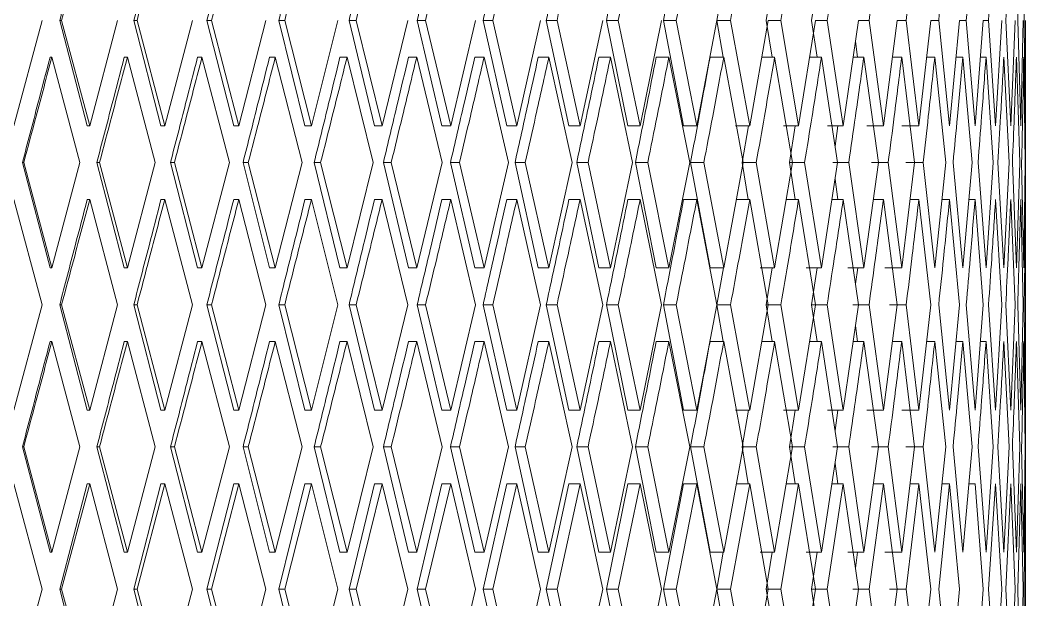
# Model space of a CAD drawing. Header units: centimetres. Extents: x -13594 to 4017, y -3206 to 1780.
# Drawn here: x 2320.89 to 2339.24, y -2191.44 to -2181.04 of the extents above; entities that cross this region are included whole.
import ezdxf

# ---------------------------------------------------------------- set-up
doc = ezdxf.new("R2010")
doc.units = ezdxf.units.CM

msp = doc.modelspace()

# ---------------------------------------------------------------- linework, layer by layer
at = {"color": 7, "linetype": 'Continuous', "lineweight": 0}
for p, q in [((2338.932, -2179.153), (2338.913, -2181.044)), ((2333.393, -2181.044), (2333.512, -2180.384)), ((2334.282, -2181.044), (2334.391, -2180.384)), ((2335.097, -2181.044), (2335.197, -2180.384)), ((2320.777, -2182.935), (2321.282, -2181.044)), ((2321.599, -2181.044), (2322.093, -2182.935)), ((2321.634, -2181.044), (2321.599, -2181.044)), ((2321.634, -2181.044), (2322.137, -2182.935)), ((2322.137, -2182.935), (2322.639, -2181.044)), ((2322.928, -2181.044), (2323.417, -2182.935)), ((2322.988, -2181.044), (2322.928, -2181.044)), ((2322.988, -2181.044), (2323.485, -2182.935)), ((2323.485, -2182.935), (2323.98, -2181.044)), ((2324.241, -2181.044), (2324.722, -2182.935)), ((2324.324, -2181.044), (2324.241, -2181.044)), ((2324.324, -2181.044), (2324.814, -2182.935)), ((2324.814, -2182.935), (2325.3, -2181.044)), ((2325.531, -2181.044), (2326.002, -2182.935)), ((2325.638, -2181.044), (2325.531, -2181.044)), ((2325.638, -2181.044), (2326.117, -2182.935)), ((2326.117, -2182.935), (2326.592, -2181.044)), ((2326.792, -2181.044), (2327.25, -2182.935)), ((2326.921, -2181.044), (2326.792, -2181.044)), ((2326.921, -2181.044), (2327.387, -2182.935)), ((2327.387, -2182.935), (2327.848, -2181.044)), ((2328.016, -2181.044), (2328.459, -2182.935)), ((2328.167, -2181.044), (2328.016, -2181.044)), ((2328.167, -2181.044), (2328.619, -2182.935)), ((2328.619, -2182.935), (2329.064, -2181.044)), ((2329.198, -2181.044), (2329.625, -2182.935)), ((2329.371, -2181.044), (2329.198, -2181.044)), ((2329.371, -2181.044), (2329.805, -2182.935)), ((2329.805, -2182.935), (2330.232, -2181.044)), ((2330.333, -2181.044), (2330.74, -2182.935)), ((2330.526, -2181.044), (2330.333, -2181.044)), ((2330.526, -2181.044), (2330.94, -2182.935)), ((2330.94, -2182.935), (2331.347, -2181.044)), ((2331.414, -2181.044), (2331.8, -2182.935)), ((2331.626, -2181.044), (2331.414, -2181.044)), ((2331.626, -2181.044), (2332.019, -2182.935)), ((2332.019, -2182.935), (2332.403, -2181.044)), ((2332.436, -2181.044), (2332.798, -2182.935)), ((2332.666, -2181.044), (2332.436, -2181.044)), ((2332.666, -2181.044), (2333.036, -2182.935)), ((2333.036, -2182.935), (2333.396, -2181.044)), ((2333.393, -2181.044), (2333.511, -2181.704)), ((2333.641, -2181.044), (2333.393, -2181.044)), ((2333.641, -2181.044), (2333.985, -2182.935)), ((2333.985, -2182.935), (2334.319, -2181.044)), ((2334.282, -2181.044), (2334.391, -2181.704)), ((2334.546, -2181.044), (2334.319, -2181.044)), ((2334.546, -2181.044), (2334.863, -2182.935)), ((2334.863, -2182.935), (2335.169, -2181.044)), ((2335.097, -2181.044), (2335.196, -2181.704)), ((2335.376, -2181.044), (2335.169, -2181.044)), ((2335.376, -2181.044), (2335.664, -2182.935)), ((2335.664, -2182.935), (2335.94, -2181.044)), ((2336.127, -2181.044), (2335.94, -2181.044)), ((2336.127, -2181.044), (2336.385, -2182.935)), ((2336.385, -2182.935), (2336.631, -2181.044)), ((2336.795, -2181.044), (2336.631, -2181.044)), ((2336.795, -2181.044), (2337.021, -2182.935)), ((2337.021, -2182.935), (2337.235, -2181.044)), ((2337.378, -2181.044), (2337.235, -2181.044)), ((2337.378, -2181.044), (2337.571, -2182.935)), ((2337.571, -2182.935), (2337.752, -2181.044)), ((2337.871, -2181.044), (2337.752, -2181.044)), ((2337.871, -2181.044), (2338.031, -2182.935)), ((2338.031, -2182.935), (2338.178, -2181.044)), ((2338.273, -2181.044), (2338.178, -2181.044)), ((2338.273, -2181.044), (2338.399, -2182.935)), ((2338.399, -2182.935), (2338.511, -2181.044)), ((2338.582, -2181.044), (2338.672, -2182.935)), ((2338.672, -2182.935), (2338.75, -2181.044)), ((2338.796, -2181.044), (2338.851, -2182.935)), ((2338.851, -2182.935), (2338.892, -2181.044)), ((2338.913, -2181.044), (2338.932, -2182.935)), ((2338.932, -2182.935), (2338.938, -2181.044)), ((2335.885, -2181.42), (2335.923, -2181.704)), ((2321.426, -2181.704), (2321.458, -2181.704)), ((2321.962, -2183.595), (2321.458, -2181.704)), ((2322.757, -2181.704), (2322.813, -2181.704)), ((2323.312, -2183.595), (2322.813, -2181.704)), ((2324.073, -2181.704), (2324.153, -2181.704)), ((2324.644, -2183.595), (2324.153, -2181.704)), ((2325.366, -2181.704), (2325.469, -2181.704)), ((2325.95, -2183.595), (2325.469, -2181.704)), ((2326.63, -2181.704), (2326.757, -2181.704)), ((2327.225, -2183.595), (2326.757, -2181.704)), ((2327.86, -2181.704), (2328.008, -2181.704)), ((2328.462, -2183.595), (2328.008, -2181.704)), ((2329.048, -2181.704), (2329.218, -2181.704)), ((2329.654, -2183.595), (2329.218, -2181.704)), ((2330.189, -2181.704), (2330.379, -2181.704)), ((2330.796, -2183.595), (2330.379, -2181.704)), ((2331.277, -2181.704), (2331.487, -2181.704)), ((2331.883, -2183.595), (2331.487, -2181.704)), ((2332.307, -2181.704), (2332.535, -2181.704)), ((2332.908, -2183.595), (2332.535, -2181.704)), ((2333.273, -2181.704), (2333.519, -2181.704)), ((2333.866, -2183.595), (2333.519, -2181.704)), ((2334.202, -2181.704), (2334.433, -2181.704)), ((2334.753, -2183.595), (2334.433, -2181.704)), ((2335.062, -2181.704), (2335.273, -2181.704)), ((2335.564, -2183.595), (2335.273, -2181.704)), ((2335.844, -2181.704), (2336.034, -2181.704)), ((2336.296, -2183.595), (2336.034, -2181.704)), ((2336.545, -2181.704), (2336.714, -2181.704)), ((2336.944, -2183.595), (2336.714, -2181.704)), ((2337.161, -2181.704), (2337.307, -2181.704)), ((2337.505, -2183.595), (2337.307, -2181.704)), ((2337.689, -2181.704), (2337.813, -2181.704)), ((2337.977, -2183.595), (2337.813, -2181.704)), ((2338.127, -2181.704), (2338.227, -2181.704)), ((2338.356, -2183.595), (2338.227, -2181.704)), ((2338.642, -2183.595), (2338.547, -2181.704)), ((2338.833, -2183.595), (2338.773, -2181.704)), ((2338.927, -2183.595), (2338.904, -2181.704)), ((2338.938, -2184.705), (2338.938, -2182.485)), ((2322.093, -2182.935), (2322.137, -2182.935)), ((2323.417, -2182.935), (2323.485, -2182.935)), ((2324.722, -2182.935), (2324.814, -2182.935)), ((2326.002, -2182.935), (2326.117, -2182.935)), ((2327.25, -2182.935), (2327.387, -2182.935)), ((2328.459, -2182.935), (2328.619, -2182.935)), ((2329.625, -2182.935), (2329.805, -2182.935)), ((2330.74, -2182.935), (2330.94, -2182.935)), ((2331.8, -2182.935), (2332.019, -2182.935)), ((2332.798, -2182.935), (2333.036, -2182.935)), ((2333.731, -2182.935), (2333.985, -2182.935)), ((2333.847, -2183.595), (2333.961, -2182.935)), ((2334.593, -2182.935), (2334.863, -2182.935)), ((2334.699, -2183.595), (2334.804, -2182.935)), ((2335.38, -2182.935), (2335.664, -2182.935)), ((2335.519, -2183.298), (2335.57, -2182.935)), ((2336.088, -2182.935), (2336.385, -2182.935)), ((2336.714, -2182.935), (2337.021, -2182.935)), ((2320.93, -2183.595), (2321.426, -2185.486)), ((2320.953, -2183.595), (2320.93, -2183.595)), ((2320.953, -2183.595), (2321.458, -2185.486)), ((2321.458, -2185.486), (2321.962, -2183.595)), ((2322.265, -2183.595), (2322.757, -2185.486)), ((2322.313, -2183.595), (2322.265, -2183.595)), ((2322.313, -2183.595), (2322.813, -2185.486)), ((2322.813, -2185.486), (2323.312, -2183.595)), ((2323.587, -2183.595), (2324.073, -2185.486)), ((2323.659, -2183.595), (2323.587, -2183.595)), ((2323.659, -2183.595), (2324.153, -2185.486)), ((2324.153, -2185.486), (2324.644, -2183.595)), ((2324.89, -2183.595), (2325.366, -2185.486)), ((2324.984, -2183.595), (2324.89, -2183.595)), ((2324.984, -2183.595), (2325.469, -2185.486)), ((2325.469, -2185.486), (2325.95, -2183.595)), ((2326.166, -2183.595), (2326.63, -2185.486)), ((2326.283, -2183.595), (2326.166, -2183.595)), ((2326.283, -2183.595), (2326.757, -2185.486)), ((2326.757, -2185.486), (2327.225, -2183.595)), ((2327.409, -2183.595), (2327.86, -2185.486)), ((2327.549, -2183.595), (2327.409, -2183.595)), ((2327.549, -2183.595), (2328.008, -2185.486)), ((2328.008, -2185.486), (2328.462, -2183.595)), ((2328.613, -2183.595), (2329.048, -2185.486)), ((2328.775, -2183.595), (2328.613, -2183.595)), ((2328.775, -2183.595), (2329.218, -2185.486)), ((2329.218, -2185.486), (2329.654, -2183.595)), ((2329.772, -2183.595), (2330.189, -2185.486)), ((2329.955, -2183.595), (2329.772, -2183.595)), ((2329.955, -2183.595), (2330.379, -2185.486)), ((2330.379, -2185.486), (2330.796, -2183.595)), ((2330.88, -2183.595), (2331.277, -2185.486)), ((2331.083, -2183.595), (2330.88, -2183.595)), ((2331.083, -2183.595), (2331.487, -2185.486)), ((2331.487, -2185.486), (2331.883, -2183.595)), ((2331.932, -2183.595), (2332.307, -2185.486)), ((2332.154, -2183.595), (2331.932, -2183.595)), ((2332.154, -2183.595), (2332.535, -2185.486)), ((2332.535, -2185.486), (2332.908, -2183.595)), ((2332.923, -2183.595), (2333.273, -2185.486)), ((2333.162, -2183.595), (2332.923, -2183.595)), ((2333.162, -2183.595), (2333.519, -2185.486)), ((2333.519, -2185.486), (2333.866, -2183.595)), ((2333.847, -2183.595), (2333.96, -2184.255)), ((2334.103, -2183.595), (2333.847, -2183.595)), ((2334.103, -2183.595), (2334.433, -2185.486)), ((2334.433, -2185.486), (2334.753, -2183.595)), ((2334.699, -2183.595), (2334.803, -2184.255)), ((2334.971, -2183.595), (2334.699, -2183.595)), ((2334.971, -2183.595), (2335.273, -2185.486)), ((2335.273, -2185.486), (2335.564, -2183.595)), ((2335.762, -2183.595), (2335.476, -2183.595)), ((2335.762, -2183.595), (2336.034, -2185.486)), ((2336.034, -2185.486), (2336.296, -2183.595)), ((2336.472, -2183.595), (2336.174, -2183.595)), ((2336.472, -2183.595), (2336.714, -2185.486)), ((2336.714, -2185.486), (2336.944, -2183.595)), ((2337.098, -2183.595), (2336.788, -2183.595)), ((2337.098, -2183.595), (2337.307, -2185.486)), ((2337.307, -2185.486), (2337.505, -2183.595)), ((2337.636, -2183.595), (2337.813, -2185.486)), ((2337.813, -2185.486), (2337.977, -2183.595)), ((2338.084, -2183.595), (2338.227, -2185.486)), ((2338.227, -2185.486), (2338.356, -2183.595)), ((2338.439, -2183.595), (2338.547, -2185.486)), ((2338.547, -2185.486), (2338.642, -2183.595)), ((2338.701, -2183.595), (2338.773, -2185.486)), ((2338.773, -2185.486), (2338.833, -2183.595)), ((2338.867, -2183.595), (2338.904, -2185.486)), ((2338.904, -2185.486), (2338.927, -2183.595)), ((2338.936, -2183.595), (2338.937, -2185.486)), ((2335.518, -2183.894), (2335.57, -2184.255)), ((2321.282, -2186.146), (2320.777, -2184.255)), ((2322.093, -2184.255), (2322.137, -2184.255)), ((2322.639, -2186.146), (2322.137, -2184.255)), ((2323.417, -2184.255), (2323.485, -2184.255)), ((2323.98, -2186.146), (2323.485, -2184.255)), ((2324.722, -2184.255), (2324.814, -2184.255)), ((2325.3, -2186.146), (2324.814, -2184.255)), ((2326.002, -2184.255), (2326.117, -2184.255)), ((2326.592, -2186.146), (2326.117, -2184.255)), ((2327.25, -2184.255), (2327.387, -2184.255)), ((2327.848, -2186.146), (2327.387, -2184.255)), ((2328.459, -2184.255), (2328.619, -2184.255)), ((2329.064, -2186.146), (2328.619, -2184.255)), ((2329.625, -2184.255), (2329.805, -2184.255)), ((2330.232, -2186.146), (2329.805, -2184.255)), ((2330.74, -2184.255), (2330.94, -2184.255)), ((2331.347, -2186.146), (2330.94, -2184.255)), ((2331.8, -2184.255), (2332.019, -2184.255)), ((2332.403, -2186.146), (2332.019, -2184.255)), ((2332.798, -2184.255), (2333.036, -2184.255)), ((2333.396, -2186.146), (2333.036, -2184.255)), ((2333.745, -2184.255), (2333.985, -2184.255)), ((2334.319, -2186.146), (2333.985, -2184.255)), ((2334.641, -2184.255), (2334.863, -2184.255)), ((2335.169, -2186.146), (2334.863, -2184.255)), ((2335.463, -2184.255), (2335.664, -2184.255)), ((2335.94, -2186.146), (2335.664, -2184.255)), ((2336.205, -2184.255), (2336.385, -2184.255)), ((2336.631, -2186.146), (2336.385, -2184.255)), ((2336.863, -2184.255), (2337.021, -2184.255)), ((2337.235, -2186.146), (2337.021, -2184.255)), ((2337.436, -2184.255), (2337.571, -2184.255)), ((2337.752, -2186.146), (2337.571, -2184.255)), ((2337.919, -2184.255), (2338.031, -2184.255)), ((2338.178, -2186.146), (2338.031, -2184.255)), ((2338.511, -2186.146), (2338.399, -2184.255)), ((2338.75, -2186.146), (2338.672, -2184.255)), ((2338.892, -2186.146), (2338.851, -2184.255)), ((2338.938, -2186.146), (2338.932, -2184.255)), ((2321.426, -2185.486), (2321.458, -2185.486)), ((2322.757, -2185.486), (2322.813, -2185.486)), ((2324.073, -2185.486), (2324.153, -2185.486)), ((2325.366, -2185.486), (2325.469, -2185.486)), ((2326.63, -2185.486), (2326.757, -2185.486)), ((2327.86, -2185.486), (2328.008, -2185.486)), ((2329.048, -2185.486), (2329.218, -2185.486)), ((2330.189, -2185.486), (2330.379, -2185.486)), ((2331.277, -2185.486), (2331.487, -2185.486)), ((2332.307, -2185.486), (2332.535, -2185.486)), ((2333.273, -2185.486), (2333.519, -2185.486)), ((2333.393, -2186.146), (2333.512, -2185.486)), ((2334.171, -2185.486), (2334.433, -2185.486)), ((2334.282, -2186.146), (2334.391, -2185.486)), ((2334.996, -2185.486), (2335.273, -2185.486)), ((2335.097, -2186.146), (2335.197, -2185.486)), ((2335.744, -2185.486), (2336.034, -2185.486)), ((2335.886, -2185.772), (2335.924, -2185.486)), ((2336.411, -2185.486), (2336.714, -2185.486)), ((2320.777, -2188.037), (2321.282, -2186.146)), ((2321.599, -2186.146), (2322.093, -2188.037)), ((2321.634, -2186.146), (2321.599, -2186.146)), ((2321.634, -2186.146), (2322.137, -2188.037)), ((2322.137, -2188.037), (2322.639, -2186.146)), ((2322.928, -2186.146), (2323.417, -2188.037)), ((2322.988, -2186.146), (2322.928, -2186.146)), ((2322.988, -2186.146), (2323.485, -2188.037)), ((2323.485, -2188.037), (2323.98, -2186.146)), ((2324.241, -2186.146), (2324.722, -2188.037)), ((2324.324, -2186.146), (2324.241, -2186.146)), ((2324.324, -2186.146), (2324.814, -2188.037)), ((2324.814, -2188.037), (2325.3, -2186.146)), ((2325.531, -2186.146), (2326.002, -2188.037)), ((2325.638, -2186.146), (2325.531, -2186.146)), ((2325.638, -2186.146), (2326.117, -2188.037)), ((2326.117, -2188.037), (2326.592, -2186.146)), ((2326.792, -2186.146), (2327.25, -2188.037)), ((2326.921, -2186.146), (2326.792, -2186.146)), ((2326.921, -2186.146), (2327.387, -2188.037)), ((2327.387, -2188.037), (2327.848, -2186.146)), ((2328.016, -2186.146), (2328.459, -2188.037)), ((2328.167, -2186.146), (2328.016, -2186.146)), ((2328.167, -2186.146), (2328.619, -2188.037)), ((2328.619, -2188.037), (2329.064, -2186.146)), ((2329.198, -2186.146), (2329.625, -2188.037)), ((2329.371, -2186.146), (2329.199, -2186.146)), ((2329.371, -2186.146), (2329.805, -2188.037)), ((2329.805, -2188.037), (2330.232, -2186.146)), ((2330.333, -2186.146), (2330.74, -2188.037)), ((2330.526, -2186.146), (2330.333, -2186.146)), ((2330.526, -2186.146), (2330.94, -2188.037)), ((2330.94, -2188.037), (2331.347, -2186.146)), ((2331.414, -2186.146), (2331.8, -2188.037)), ((2331.626, -2186.146), (2331.414, -2186.146)), ((2331.626, -2186.146), (2332.019, -2188.037)), ((2332.019, -2188.037), (2332.403, -2186.146)), ((2332.436, -2186.146), (2332.798, -2188.037)), ((2332.666, -2186.146), (2332.436, -2186.146)), ((2332.666, -2186.146), (2333.036, -2188.037)), ((2333.036, -2188.037), (2333.396, -2186.146)), ((2333.393, -2186.146), (2333.511, -2186.806)), ((2333.641, -2186.146), (2333.393, -2186.146)), ((2333.641, -2186.146), (2333.985, -2188.037)), ((2333.985, -2188.037), (2334.319, -2186.146)), ((2334.282, -2186.146), (2334.391, -2186.806)), ((2334.546, -2186.146), (2334.282, -2186.146)), ((2334.546, -2186.146), (2334.863, -2188.037)), ((2334.863, -2188.037), (2335.169, -2186.146)), ((2335.097, -2186.146), (2335.196, -2186.806)), ((2335.376, -2186.146), (2335.097, -2186.146)), ((2335.376, -2186.146), (2335.664, -2188.037)), ((2335.664, -2188.037), (2335.94, -2186.146)), ((2336.127, -2186.146), (2335.835, -2186.146)), ((2336.127, -2186.146), (2336.385, -2188.037)), ((2336.385, -2188.037), (2336.631, -2186.146)), ((2336.795, -2186.146), (2336.492, -2186.146)), ((2336.795, -2186.146), (2337.021, -2188.037)), ((2337.021, -2188.037), (2337.235, -2186.146)), ((2337.378, -2186.146), (2337.571, -2188.037)), ((2337.571, -2188.037), (2337.752, -2186.146)), ((2337.871, -2186.146), (2338.031, -2188.037)), ((2338.031, -2188.037), (2338.178, -2186.146)), ((2338.273, -2186.146), (2338.399, -2188.037)), ((2338.399, -2188.037), (2338.511, -2186.146)), ((2338.582, -2186.146), (2338.672, -2188.037)), ((2338.672, -2188.037), (2338.75, -2186.146)), ((2338.796, -2186.146), (2338.851, -2188.037)), ((2338.851, -2188.037), (2338.892, -2186.146)), ((2338.913, -2186.146), (2338.932, -2188.037)), ((2338.932, -2188.037), (2338.938, -2186.146)), ((2335.885, -2186.523), (2335.923, -2186.806)), ((2321.426, -2186.806), (2321.458, -2186.806)), ((2321.962, -2188.697), (2321.458, -2186.806)), ((2322.757, -2186.806), (2322.813, -2186.806)), ((2323.312, -2188.697), (2322.813, -2186.806)), ((2324.073, -2186.806), (2324.153, -2186.806)), ((2324.644, -2188.697), (2324.153, -2186.806)), ((2325.366, -2186.806), (2325.469, -2186.806)), ((2325.95, -2188.697), (2325.469, -2186.806)), ((2326.63, -2186.806), (2326.757, -2186.806)), ((2327.225, -2188.697), (2326.757, -2186.806)), ((2327.86, -2186.806), (2328.008, -2186.806)), ((2328.462, -2188.697), (2328.008, -2186.806)), ((2329.048, -2186.806), (2329.218, -2186.806)), ((2329.654, -2188.697), (2329.218, -2186.806)), ((2330.189, -2186.806), (2330.379, -2186.806)), ((2330.796, -2188.697), (2330.379, -2186.806)), ((2331.277, -2186.806), (2331.487, -2186.806)), ((2331.883, -2188.697), (2331.487, -2186.806)), ((2332.307, -2186.806), (2332.535, -2186.806)), ((2332.908, -2188.697), (2332.535, -2186.806)), ((2333.273, -2186.806), (2333.519, -2186.806)), ((2333.866, -2188.697), (2333.519, -2186.806)), ((2334.202, -2186.806), (2334.433, -2186.806)), ((2334.753, -2188.697), (2334.433, -2186.806)), ((2335.062, -2186.806), (2335.273, -2186.806)), ((2335.564, -2188.697), (2335.273, -2186.806)), ((2335.844, -2186.806), (2336.034, -2186.806)), ((2336.296, -2188.697), (2336.034, -2186.806)), ((2336.545, -2186.806), (2336.714, -2186.806)), ((2336.944, -2188.697), (2336.714, -2186.806)), ((2337.161, -2186.806), (2337.307, -2186.806)), ((2337.505, -2188.697), (2337.307, -2186.806)), ((2337.689, -2186.806), (2337.813, -2186.806)), ((2337.977, -2188.697), (2337.813, -2186.806)), ((2338.127, -2186.806), (2338.227, -2186.806)), ((2338.356, -2188.697), (2338.227, -2186.806)), ((2338.642, -2188.697), (2338.547, -2186.806)), ((2338.833, -2188.697), (2338.773, -2186.806)), ((2338.927, -2188.697), (2338.904, -2186.806)), ((2338.938, -2189.807), (2338.938, -2187.587)), ((2322.093, -2188.037), (2322.137, -2188.037)), ((2323.417, -2188.037), (2323.485, -2188.037)), ((2324.722, -2188.037), (2324.814, -2188.037)), ((2326.002, -2188.037), (2326.117, -2188.037)), ((2327.25, -2188.037), (2327.387, -2188.037)), ((2328.46, -2188.037), (2328.619, -2188.037)), ((2329.625, -2188.037), (2329.805, -2188.037)), ((2330.74, -2188.037), (2330.94, -2188.037)), ((2331.8, -2188.037), (2332.019, -2188.037)), ((2332.798, -2188.037), (2333.036, -2188.037)), ((2333.731, -2188.037), (2333.985, -2188.037)), ((2333.847, -2188.697), (2333.961, -2188.037)), ((2334.593, -2188.037), (2334.863, -2188.037)), ((2334.699, -2188.697), (2334.804, -2188.037)), ((2335.38, -2188.037), (2335.664, -2188.037)), ((2335.519, -2188.4), (2335.57, -2188.037)), ((2336.088, -2188.037), (2336.385, -2188.037)), ((2336.714, -2188.037), (2337.021, -2188.037)), ((2320.93, -2188.697), (2321.426, -2190.588)), ((2320.953, -2188.697), (2320.93, -2188.697)), ((2320.953, -2188.697), (2321.458, -2190.588)), ((2321.458, -2190.588), (2321.962, -2188.697)), ((2322.265, -2188.697), (2322.757, -2190.588)), ((2322.313, -2188.697), (2322.265, -2188.697)), ((2322.313, -2188.697), (2322.813, -2190.588)), ((2322.813, -2190.588), (2323.312, -2188.697)), ((2323.587, -2188.697), (2324.073, -2190.588)), ((2323.659, -2188.697), (2323.587, -2188.697)), ((2323.659, -2188.697), (2324.153, -2190.588)), ((2324.153, -2190.588), (2324.644, -2188.697)), ((2324.89, -2188.697), (2325.366, -2190.588)), ((2324.984, -2188.697), (2324.89, -2188.697)), ((2324.984, -2188.697), (2325.469, -2190.588)), ((2325.469, -2190.588), (2325.95, -2188.697)), ((2326.166, -2188.697), (2326.63, -2190.588)), ((2326.283, -2188.697), (2326.166, -2188.697)), ((2326.283, -2188.697), (2326.757, -2190.588)), ((2326.757, -2190.588), (2327.225, -2188.697)), ((2327.409, -2188.697), (2327.86, -2190.588)), ((2327.549, -2188.697), (2327.409, -2188.697)), ((2327.549, -2188.697), (2328.008, -2190.588)), ((2328.008, -2190.588), (2328.462, -2188.697)), ((2328.613, -2188.697), (2329.048, -2190.588)), ((2328.775, -2188.697), (2328.613, -2188.697)), ((2328.775, -2188.697), (2329.218, -2190.588)), ((2329.218, -2190.588), (2329.654, -2188.697)), ((2329.772, -2188.697), (2330.189, -2190.588)), ((2329.955, -2188.697), (2329.772, -2188.697)), ((2329.955, -2188.697), (2330.379, -2190.588)), ((2330.379, -2190.588), (2330.796, -2188.697)), ((2330.88, -2188.697), (2331.277, -2190.588)), ((2331.083, -2188.697), (2330.88, -2188.697)), ((2331.083, -2188.697), (2331.487, -2190.588)), ((2331.487, -2190.588), (2331.883, -2188.697)), ((2331.932, -2188.697), (2332.307, -2190.588)), ((2332.154, -2188.697), (2331.932, -2188.697)), ((2332.154, -2188.697), (2332.535, -2190.588)), ((2332.535, -2190.588), (2332.908, -2188.697)), ((2332.923, -2188.697), (2333.273, -2190.588)), ((2333.162, -2188.697), (2332.923, -2188.697)), ((2333.162, -2188.697), (2333.519, -2190.588)), ((2333.519, -2190.588), (2333.866, -2188.697)), ((2333.847, -2188.697), (2333.96, -2189.357)), ((2334.103, -2188.697), (2333.847, -2188.697)), ((2334.103, -2188.697), (2334.433, -2190.588)), ((2334.433, -2190.588), (2334.753, -2188.697)), ((2334.699, -2188.697), (2334.803, -2189.357)), ((2334.971, -2188.697), (2334.699, -2188.697)), ((2334.971, -2188.697), (2335.273, -2190.588)), ((2335.273, -2190.588), (2335.564, -2188.697)), ((2335.762, -2188.697), (2335.476, -2188.697)), ((2335.762, -2188.697), (2336.034, -2190.588)), ((2336.034, -2190.588), (2336.296, -2188.697)), ((2336.472, -2188.697), (2336.174, -2188.697)), ((2336.472, -2188.697), (2336.714, -2190.588)), ((2336.714, -2190.588), (2336.944, -2188.697)), ((2337.098, -2188.697), (2336.788, -2188.697)), ((2337.098, -2188.697), (2337.307, -2190.588)), ((2337.307, -2190.588), (2337.505, -2188.697)), ((2337.636, -2188.697), (2337.813, -2190.588)), ((2337.813, -2190.588), (2337.977, -2188.697)), ((2338.084, -2188.697), (2338.227, -2190.588)), ((2338.227, -2190.588), (2338.356, -2188.697)), ((2338.439, -2188.697), (2338.547, -2190.588)), ((2338.547, -2190.588), (2338.642, -2188.697)), ((2338.701, -2188.697), (2338.773, -2190.588)), ((2338.773, -2190.588), (2338.833, -2188.697)), ((2338.867, -2188.697), (2338.904, -2190.588)), ((2338.904, -2190.588), (2338.927, -2188.697)), ((2338.936, -2188.697), (2338.937, -2190.588)), ((2335.518, -2188.996), (2335.57, -2189.357)), ((2321.282, -2191.248), (2320.777, -2189.357)), ((2321.599, -2191.248), (2322.093, -2189.357)), ((2322.137, -2189.357), (2321.634, -2191.248)), ((2322.093, -2189.357), (2322.137, -2189.357)), ((2322.639, -2191.248), (2322.137, -2189.357)), ((2322.928, -2191.248), (2323.417, -2189.357)), ((2323.485, -2189.357), (2322.988, -2191.248)), ((2323.417, -2189.357), (2323.485, -2189.357)), ((2323.98, -2191.248), (2323.485, -2189.357)), ((2324.241, -2191.248), (2324.722, -2189.357)), ((2324.814, -2189.357), (2324.324, -2191.248)), ((2324.722, -2189.357), (2324.814, -2189.357)), ((2325.3, -2191.248), (2324.814, -2189.357)), ((2325.531, -2191.248), (2326.002, -2189.357)), ((2326.117, -2189.357), (2325.638, -2191.248)), ((2326.002, -2189.357), (2326.117, -2189.357)), ((2326.592, -2191.248), (2326.117, -2189.357)), ((2326.792, -2191.248), (2327.25, -2189.357)), ((2327.387, -2189.357), (2326.921, -2191.248)), ((2327.25, -2189.357), (2327.387, -2189.357)), ((2327.848, -2191.248), (2327.387, -2189.357)), ((2328.016, -2191.248), (2328.459, -2189.357)), ((2328.619, -2189.357), (2328.167, -2191.248)), ((2328.459, -2189.357), (2328.619, -2189.357)), ((2329.064, -2191.248), (2328.619, -2189.357)), ((2329.198, -2191.248), (2329.625, -2189.357)), ((2329.805, -2189.357), (2329.371, -2191.248)), ((2329.625, -2189.357), (2329.805, -2189.357)), ((2330.232, -2191.248), (2329.805, -2189.357)), ((2330.333, -2191.248), (2330.74, -2189.357)), ((2330.94, -2189.357), (2330.526, -2191.248)), ((2330.74, -2189.357), (2330.94, -2189.357)), ((2331.347, -2191.248), (2330.94, -2189.357)), ((2331.414, -2191.248), (2331.8, -2189.357)), ((2332.019, -2189.357), (2331.626, -2191.248)), ((2331.8, -2189.357), (2332.019, -2189.357)), ((2332.403, -2191.248), (2332.019, -2189.357)), ((2332.436, -2191.248), (2332.798, -2189.357)), ((2333.036, -2189.357), (2332.666, -2191.248)), ((2332.798, -2189.357), (2333.036, -2189.357)), ((2333.396, -2191.248), (2333.036, -2189.357)), ((2333.985, -2189.357), (2333.641, -2191.248)), ((2333.745, -2189.357), (2333.985, -2189.357)), ((2334.319, -2191.248), (2333.985, -2189.357)), ((2334.863, -2189.357), (2334.546, -2191.248)), ((2334.641, -2189.357), (2334.863, -2189.357)), ((2335.169, -2191.248), (2334.863, -2189.357)), ((2335.664, -2189.357), (2335.376, -2191.248)), ((2335.463, -2189.357), (2335.664, -2189.357)), ((2335.94, -2191.248), (2335.664, -2189.357)), ((2336.385, -2189.357), (2336.127, -2191.248)), ((2336.205, -2189.357), (2336.385, -2189.357)), ((2336.631, -2191.248), (2336.385, -2189.357)), ((2337.021, -2189.357), (2336.795, -2191.248)), ((2336.863, -2189.357), (2337.021, -2189.357)), ((2337.235, -2191.248), (2337.021, -2189.357)), ((2337.571, -2189.357), (2337.378, -2191.248)), ((2337.436, -2189.357), (2337.571, -2189.357)), ((2337.752, -2191.248), (2337.571, -2189.357)), ((2337.919, -2189.357), (2338.031, -2189.357)), ((2338.178, -2191.248), (2338.031, -2189.357)), ((2338.399, -2189.357), (2338.273, -2191.248)), ((2338.511, -2191.248), (2338.399, -2189.357)), ((2338.672, -2189.357), (2338.582, -2191.248)), ((2338.75, -2191.248), (2338.672, -2189.357)), ((2338.851, -2189.357), (2338.796, -2191.248)), ((2338.892, -2191.248), (2338.851, -2189.357)), ((2338.932, -2189.357), (2338.913, -2191.248)), ((2338.938, -2191.248), (2338.932, -2189.357)), ((2321.458, -2190.588), (2321.426, -2190.588)), ((2322.813, -2190.588), (2322.757, -2190.588)), ((2324.153, -2190.588), (2324.073, -2190.588)), ((2325.469, -2190.588), (2325.366, -2190.588)), ((2326.757, -2190.588), (2326.63, -2190.588)), ((2328.008, -2190.588), (2327.86, -2190.588)), ((2329.218, -2190.588), (2329.048, -2190.588)), ((2330.379, -2190.588), (2330.189, -2190.588)), ((2331.487, -2190.588), (2331.277, -2190.588)), ((2332.535, -2190.588), (2332.307, -2190.588)), ((2333.273, -2190.588), (2333.519, -2190.588)), ((2333.393, -2191.248), (2333.511, -2190.588)), ((2334.171, -2190.588), (2334.433, -2190.588)), ((2334.282, -2191.248), (2334.391, -2190.588)), ((2334.996, -2190.588), (2335.273, -2190.588)), ((2335.097, -2191.248), (2335.196, -2190.588)), ((2335.744, -2190.588), (2336.034, -2190.588)), ((2335.885, -2190.872), (2335.923, -2190.588)), ((2336.411, -2190.588), (2336.714, -2190.588)), ((2320.777, -2193.139), (2321.282, -2191.248)), ((2321.599, -2191.248), (2321.634, -2191.248)), ((2321.599, -2191.248), (2322.093, -2193.139)), ((2321.634, -2191.248), (2322.137, -2193.139)), ((2322.137, -2193.139), (2322.639, -2191.248)), ((2322.928, -2191.248), (2322.988, -2191.248)), ((2322.928, -2191.248), (2323.417, -2193.139)), ((2322.988, -2191.248), (2323.485, -2193.139)), ((2323.485, -2193.139), (2323.98, -2191.248)), ((2324.241, -2191.248), (2324.722, -2193.139)), ((2324.241, -2191.248), (2324.324, -2191.248)), ((2324.324, -2191.248), (2324.814, -2193.139)), ((2324.814, -2193.139), (2325.3, -2191.248)), ((2325.531, -2191.248), (2326.002, -2193.139)), ((2325.531, -2191.248), (2325.638, -2191.248)), ((2325.638, -2191.248), (2326.117, -2193.139)), ((2326.117, -2193.139), (2326.592, -2191.248)), ((2326.792, -2191.248), (2327.25, -2193.139)), ((2326.792, -2191.248), (2326.921, -2191.248)), ((2326.921, -2191.248), (2327.387, -2193.139)), ((2327.387, -2193.139), (2327.848, -2191.248)), ((2328.016, -2191.248), (2328.459, -2193.139)), ((2328.016, -2191.248), (2328.167, -2191.248)), ((2328.167, -2191.248), (2328.619, -2193.139)), ((2328.619, -2193.139), (2329.064, -2191.248)), ((2329.198, -2191.248), (2329.625, -2193.139)), ((2329.199, -2191.248), (2329.371, -2191.248)), ((2329.371, -2191.248), (2329.805, -2193.139)), ((2329.805, -2193.139), (2330.232, -2191.248)), ((2330.333, -2191.248), (2330.74, -2193.139)), ((2330.333, -2191.248), (2330.526, -2191.248)), ((2330.526, -2191.248), (2330.94, -2193.139)), ((2330.94, -2193.139), (2331.347, -2191.248)), ((2331.414, -2191.248), (2331.8, -2193.139)), ((2331.414, -2191.248), (2331.626, -2191.248)), ((2331.626, -2191.248), (2332.019, -2193.139)), ((2332.019, -2193.139), (2332.403, -2191.248)), ((2332.436, -2191.248), (2332.798, -2193.139)), ((2332.436, -2191.248), (2332.666, -2191.248)), ((2332.666, -2191.248), (2333.036, -2193.139)), ((2333.036, -2193.139), (2333.396, -2191.248)), ((2333.393, -2191.248), (2333.511, -2191.908)), ((2333.641, -2191.248), (2333.393, -2191.248)), ((2333.641, -2191.248), (2333.985, -2193.139)), ((2333.985, -2193.139), (2334.319, -2191.248)), ((2334.282, -2191.248), (2334.391, -2191.908)), ((2334.546, -2191.248), (2334.282, -2191.248)), ((2334.546, -2191.248), (2334.863, -2193.139)), ((2334.863, -2193.139), (2335.169, -2191.248)), ((2335.097, -2191.248), (2335.196, -2191.908)), ((2335.376, -2191.248), (2335.097, -2191.248)), ((2335.376, -2191.248), (2335.664, -2193.139)), ((2335.664, -2193.139), (2335.94, -2191.248)), ((2336.127, -2191.248), (2335.835, -2191.248)), ((2336.127, -2191.248), (2336.385, -2193.139)), ((2336.385, -2193.139), (2336.631, -2191.248)), ((2336.795, -2191.248), (2336.492, -2191.248)), ((2336.795, -2191.248), (2337.021, -2193.139)), ((2337.021, -2193.139), (2337.235, -2191.248)), ((2337.378, -2191.248), (2337.571, -2193.139)), ((2337.571, -2193.139), (2337.752, -2191.248)), ((2338.031, -2193.139), (2338.178, -2191.248)), ((2338.273, -2191.248), (2338.399, -2193.139)), ((2338.399, -2193.139), (2338.511, -2191.248)), ((2338.582, -2191.248), (2338.672, -2193.139)), ((2338.672, -2193.139), (2338.75, -2191.248)), ((2338.796, -2191.248), (2338.851, -2193.139)), ((2338.851, -2193.139), (2338.892, -2191.248)), ((2338.913, -2191.248), (2338.932, -2193.139)), ((2338.932, -2193.139), (2338.938, -2191.248))]:
    msp.add_line(p, q, dxfattribs=at)
for radius in [406.205, 406.022, 404.866, 400.131]:
    msp.add_circle((1945.049, -1822.821), radius, dxfattribs=at)
for points, knots in [([(2321.599, -2181.044), (2321.691, -2180.691), (2321.856, -2180.061), (2322.021, -2179.431), (2322.093, -2179.153)], [0, 0, 0, 0, 0.5599999, 1, 1, 1, 1]), ([(2322.137, -2179.153), (2322.044, -2179.506), (2321.876, -2180.137), (2321.708, -2180.767), (2321.634, -2181.044)], [0, 0, 0, 0, 0.56, 1, 1, 1, 1]), ([(2322.928, -2181.044), (2323.02, -2180.691), (2323.183, -2180.061), (2323.346, -2179.431), (2323.417, -2179.153)], [0, 0, 0, 0, 0.56, 1, 1, 1, 1]), ([(2323.485, -2179.153), (2323.393, -2179.506), (2323.227, -2180.137), (2323.061, -2180.767), (2322.988, -2181.044)], [0, 0, 0, 0, 0.56, 1, 1, 1, 1]), ([(2324.241, -2181.044), (2324.331, -2180.691), (2324.492, -2180.061), (2324.652, -2179.431), (2324.722, -2179.153)], [0, 0, 0, 0, 0.56, 1, 1, 1, 1]), ([(2324.814, -2179.153), (2324.723, -2179.506), (2324.56, -2180.137), (2324.396, -2180.767), (2324.324, -2181.044)], [0, 0, 0, 0, 0.5599999, 1, 1, 1, 1]), ([(2325.531, -2181.044), (2325.619, -2180.691), (2325.777, -2180.061), (2325.933, -2179.431), (2326.002, -2179.153)], [0, 0, 0, 0, 0.56, 1, 1, 1, 1]), ([(2326.117, -2179.153), (2326.028, -2179.506), (2325.868, -2180.137), (2325.708, -2180.767), (2325.638, -2181.044)], [0, 0, 0, 0, 0.56, 1, 1, 1, 1]), ([(2326.792, -2181.044), (2326.877, -2180.691), (2327.031, -2180.061), (2327.183, -2179.431), (2327.25, -2179.153)], [0, 0, 0, 0, 0.56, 1, 1, 1, 1]), ([(2327.387, -2179.153), (2327.3, -2179.506), (2327.146, -2180.137), (2326.989, -2180.767), (2326.921, -2181.044)], [0, 0, 0, 0, 0.56, 1, 1, 1, 1]), ([(2328.016, -2181.044), (2328.099, -2180.691), (2328.248, -2180.061), (2328.395, -2179.431), (2328.459, -2179.153)], [0, 0, 0, 0, 0.56, 1, 1, 1, 1]), ([(2328.619, -2179.153), (2328.535, -2179.506), (2328.385, -2180.137), (2328.234, -2180.767), (2328.167, -2181.044)], [0, 0, 0, 0, 0.56, 1, 1, 1, 1]), ([(2329.198, -2181.044), (2329.279, -2180.691), (2329.421, -2180.061), (2329.563, -2179.431), (2329.625, -2179.153)], [0, 0, 0, 0, 0.56, 1, 1, 1, 1]), ([(2329.805, -2179.153), (2329.724, -2179.506), (2329.581, -2180.137), (2329.435, -2180.767), (2329.371, -2181.044)], [0, 0, 0, 0, 0.56, 1, 1, 1, 1]), ([(2330.333, -2181.044), (2330.409, -2180.691), (2330.546, -2180.061), (2330.681, -2179.431), (2330.74, -2179.153)], [0, 0, 0, 0, 0.56, 1, 1, 1, 1]), ([(2330.94, -2179.153), (2330.863, -2179.506), (2330.726, -2180.137), (2330.587, -2180.767), (2330.526, -2181.044)], [0, 0, 0, 0, 0.56, 1, 1, 1, 1]), ([(2331.414, -2181.044), (2331.486, -2180.691), (2331.616, -2180.061), (2331.744, -2179.431), (2331.8, -2179.153)], [0, 0, 0, 0, 0.56, 1, 1, 1, 1]), ([(2332.019, -2179.153), (2331.946, -2179.506), (2331.816, -2180.137), (2331.684, -2180.767), (2331.626, -2181.044)], [0, 0, 0, 0, 0.56, 1, 1, 1, 1]), ([(2332.436, -2181.044), (2332.504, -2180.691), (2332.626, -2180.061), (2332.746, -2179.431), (2332.798, -2179.153)], [0, 0, 0, 0, 0.56, 1, 1, 1, 1]), ([(2333.036, -2179.153), (2332.967, -2179.506), (2332.845, -2180.137), (2332.721, -2180.767), (2332.666, -2181.044)], [0, 0, 0, 0, 0.56, 1, 1, 1, 1]), ([(2333.985, -2179.153), (2333.922, -2179.506), (2333.808, -2180.137), (2333.692, -2180.767), (2333.641, -2181.044)], [0, 0, 0, 0, 0.56, 1, 1, 1, 1]), ([(2334.863, -2179.153), (2334.804, -2179.506), (2334.7, -2180.137), (2334.593, -2180.767), (2334.546, -2181.044)], [0, 0, 0, 0, 0.56, 1, 1, 1, 1]), ([(2335.664, -2179.153), (2335.611, -2179.506), (2335.516, -2180.137), (2335.419, -2180.767), (2335.376, -2181.044)], [0, 0, 0, 0, 0.56, 1, 1, 1, 1]), ([(2336.385, -2179.153), (2336.337, -2179.506), (2336.253, -2180.137), (2336.165, -2180.767), (2336.127, -2181.044)], [0, 0, 0, 0, 0.56, 1, 1, 1, 1]), ([(2337.021, -2179.153), (2336.98, -2179.506), (2336.906, -2180.137), (2336.829, -2180.767), (2336.795, -2181.044)], [0, 0, 0, 0, 0.56, 1, 1, 1, 1]), ([(2337.571, -2179.153), (2337.536, -2179.506), (2337.473, -2180.137), (2337.407, -2180.767), (2337.378, -2181.044)], [0, 0, 0, 0, 0.56, 1, 1, 1, 1]), ([(2338.031, -2179.153), (2338.002, -2179.506), (2337.95, -2180.137), (2337.895, -2180.767), (2337.871, -2181.044)], [0, 0, 0, 0, 0.56, 1, 1, 1, 1]), ([(2338.399, -2179.153), (2338.376, -2179.506), (2338.336, -2180.137), (2338.292, -2180.767), (2338.273, -2181.044)], [0, 0, 0, 0, 0.5599999, 1, 1, 1, 1]), ([(2338.672, -2179.153), (2338.656, -2179.506), (2338.628, -2180.137), (2338.596, -2180.767), (2338.582, -2181.044)], [0, 0, 0, 0, 0.5599999, 1, 1, 1, 1]), ([(2338.851, -2179.153), (2338.841, -2179.506), (2338.824, -2180.137), (2338.804, -2180.767), (2338.796, -2181.044)], [0, 0, 0, 0, 0.56, 1, 1, 1, 1]), ([(2320.93, -2183.595), (2321.022, -2183.242), (2321.188, -2182.612), (2321.353, -2181.982), (2321.426, -2181.704)], [0, 0, 0, 0, 0.56, 1, 1, 1, 1]), ([(2321.458, -2181.704), (2321.364, -2182.057), (2321.196, -2182.688), (2321.027, -2183.318), (2320.953, -2183.595)], [0, 0, 0, 0, 0.5599999, 1, 1, 1, 1]), ([(2322.265, -2183.595), (2322.357, -2183.242), (2322.521, -2182.612), (2322.685, -2181.982), (2322.757, -2181.704)], [0, 0, 0, 0, 0.56, 1, 1, 1, 1]), ([(2322.813, -2181.704), (2322.72, -2182.057), (2322.553, -2182.688), (2322.386, -2183.318), (2322.313, -2183.595)], [0, 0, 0, 0, 0.56, 1, 1, 1, 1]), ([(2323.587, -2183.595), (2323.678, -2183.242), (2323.84, -2182.612), (2324.002, -2181.982), (2324.073, -2181.704)], [0, 0, 0, 0, 0.56, 1, 1, 1, 1]), ([(2324.153, -2181.704), (2324.061, -2182.057), (2323.896, -2182.688), (2323.731, -2183.318), (2323.659, -2183.595)], [0, 0, 0, 0, 0.56, 1, 1, 1, 1]), ([(2324.89, -2183.595), (2324.979, -2183.242), (2325.138, -2182.612), (2325.296, -2181.982), (2325.366, -2181.704)], [0, 0, 0, 0, 0.56, 1, 1, 1, 1]), ([(2325.469, -2181.704), (2325.379, -2182.057), (2325.218, -2182.688), (2325.056, -2183.318), (2324.984, -2183.595)], [0, 0, 0, 0, 0.56, 1, 1, 1, 1]), ([(2326.166, -2183.595), (2326.253, -2183.242), (2326.408, -2182.612), (2326.562, -2181.982), (2326.63, -2181.704)], [0, 0, 0, 0, 0.56, 1, 1, 1, 1]), ([(2326.757, -2181.704), (2326.669, -2182.057), (2326.511, -2182.688), (2326.353, -2183.318), (2326.283, -2183.595)], [0, 0, 0, 0, 0.56, 1, 1, 1, 1]), ([(2327.409, -2183.595), (2327.493, -2183.242), (2327.644, -2182.612), (2327.794, -2181.982), (2327.86, -2181.704)], [0, 0, 0, 0, 0.56, 1, 1, 1, 1]), ([(2328.008, -2181.704), (2327.923, -2182.057), (2327.77, -2182.688), (2327.617, -2183.318), (2327.549, -2183.595)], [0, 0, 0, 0, 0.56, 1, 1, 1, 1]), ([(2328.613, -2183.595), (2328.695, -2183.242), (2328.84, -2182.612), (2328.985, -2181.982), (2329.048, -2181.704)], [0, 0, 0, 0, 0.56, 1, 1, 1, 1]), ([(2329.218, -2181.704), (2329.136, -2182.057), (2328.989, -2182.688), (2328.84, -2183.318), (2328.775, -2183.595)], [0, 0, 0, 0, 0.5599999, 1, 1, 1, 1]), ([(2329.772, -2183.595), (2329.85, -2183.242), (2329.99, -2182.612), (2330.128, -2181.982), (2330.189, -2181.704)], [0, 0, 0, 0, 0.56, 1, 1, 1, 1]), ([(2330.379, -2181.704), (2330.301, -2182.057), (2330.16, -2182.688), (2330.018, -2183.318), (2329.955, -2183.595)], [0, 0, 0, 0, 0.56, 1, 1, 1, 1]), ([(2330.88, -2183.595), (2330.955, -2183.242), (2331.088, -2182.612), (2331.219, -2181.982), (2331.277, -2181.704)], [0, 0, 0, 0, 0.56, 1, 1, 1, 1]), ([(2331.487, -2181.704), (2331.412, -2182.057), (2331.279, -2182.688), (2331.143, -2183.318), (2331.083, -2183.595)], [0, 0, 0, 0, 0.56, 1, 1, 1, 1]), ([(2331.932, -2183.595), (2332.003, -2183.242), (2332.129, -2182.612), (2332.252, -2181.982), (2332.307, -2181.704)], [0, 0, 0, 0, 0.56, 1, 1, 1, 1]), ([(2332.535, -2181.704), (2332.465, -2182.057), (2332.339, -2182.688), (2332.211, -2183.318), (2332.154, -2183.595)], [0, 0, 0, 0, 0.56, 1, 1, 1, 1]), ([(2332.923, -2183.595), (2332.989, -2183.242), (2333.107, -2182.612), (2333.222, -2181.982), (2333.273, -2181.704)], [0, 0, 0, 0, 0.56, 1, 1, 1, 1]), ([(2333.519, -2181.704), (2333.453, -2182.057), (2333.335, -2182.688), (2333.215, -2183.318), (2333.162, -2183.595)], [0, 0, 0, 0, 0.56, 1, 1, 1, 1]), ([(2334.433, -2181.704), (2334.372, -2182.057), (2334.263, -2182.688), (2334.152, -2183.318), (2334.103, -2183.595)], [0, 0, 0, 0, 0.5599999, 1, 1, 1, 1]), ([(2335.273, -2181.704), (2335.217, -2182.057), (2335.118, -2182.688), (2335.016, -2183.318), (2334.971, -2183.595)], [0, 0, 0, 0, 0.56, 1, 1, 1, 1]), ([(2336.034, -2181.704), (2335.984, -2182.057), (2335.895, -2182.688), (2335.802, -2183.318), (2335.762, -2183.595)], [0, 0, 0, 0, 0.56, 1, 1, 1, 1]), ([(2336.714, -2181.704), (2336.669, -2182.057), (2336.59, -2182.688), (2336.508, -2183.318), (2336.472, -2183.595)], [0, 0, 0, 0, 0.56, 1, 1, 1, 1]), ([(2337.307, -2181.704), (2337.269, -2182.057), (2337.201, -2182.688), (2337.129, -2183.318), (2337.098, -2183.595)], [0, 0, 0, 0, 0.5599999, 1, 1, 1, 1]), ([(2337.813, -2181.704), (2337.78, -2182.057), (2337.723, -2182.688), (2337.662, -2183.318), (2337.636, -2183.595)], [0, 0, 0, 0, 0.56, 1, 1, 1, 1]), ([(2338.227, -2181.704), (2338.201, -2182.057), (2338.155, -2182.688), (2338.106, -2183.318), (2338.084, -2183.595)], [0, 0, 0, 0, 0.56, 1, 1, 1, 1]), ([(2338.547, -2181.704), (2338.528, -2182.057), (2338.494, -2182.688), (2338.456, -2183.318), (2338.439, -2183.595)], [0, 0, 0, 0, 0.56, 1, 1, 1, 1]), ([(2338.773, -2181.704), (2338.761, -2182.057), (2338.738, -2182.688), (2338.712, -2183.318), (2338.701, -2183.595)], [0, 0, 0, 0, 0.56, 1, 1, 1, 1]), ([(2338.904, -2181.704), (2338.898, -2182.057), (2338.887, -2182.688), (2338.873, -2183.318), (2338.867, -2183.595)], [0, 0, 0, 0, 0.56, 1, 1, 1, 1]), ([(2338.937, -2181.704), (2338.938, -2182.057), (2338.939, -2182.688), (2338.937, -2183.318), (2338.936, -2183.595)], [0, 0, 0, 0, 0.56, 1, 1, 1, 1]), ([(2321.599, -2186.146), (2321.691, -2185.793), (2321.856, -2185.163), (2322.021, -2184.533), (2322.093, -2184.255)], [0, 0, 0, 0, 0.56, 1, 1, 1, 1]), ([(2322.137, -2184.255), (2322.044, -2184.608), (2321.876, -2185.239), (2321.708, -2185.869), (2321.634, -2186.146)], [0, 0, 0, 0, 0.56, 1, 1, 1, 1]), ([(2322.928, -2186.146), (2323.02, -2185.793), (2323.183, -2185.163), (2323.346, -2184.533), (2323.417, -2184.255)], [0, 0, 0, 0, 0.56, 1, 1, 1, 1]), ([(2323.485, -2184.255), (2323.393, -2184.608), (2323.227, -2185.239), (2323.061, -2185.869), (2322.988, -2186.146)], [0, 0, 0, 0, 0.56, 1, 1, 1, 1]), ([(2324.241, -2186.146), (2324.331, -2185.793), (2324.492, -2185.163), (2324.652, -2184.533), (2324.722, -2184.255)], [0, 0, 0, 0, 0.56, 1, 1, 1, 1]), ([(2324.814, -2184.255), (2324.723, -2184.608), (2324.56, -2185.239), (2324.396, -2185.869), (2324.324, -2186.146)], [0, 0, 0, 0, 0.56, 1, 1, 1, 1]), ([(2325.531, -2186.146), (2325.619, -2185.793), (2325.777, -2185.163), (2325.933, -2184.533), (2326.002, -2184.255)], [0, 0, 0, 0, 0.56, 1, 1, 1, 1]), ([(2326.117, -2184.255), (2326.028, -2184.608), (2325.868, -2185.239), (2325.708, -2185.869), (2325.638, -2186.146)], [0, 0, 0, 0, 0.56, 1, 1, 1, 1]), ([(2326.792, -2186.146), (2326.877, -2185.793), (2327.031, -2185.163), (2327.183, -2184.533), (2327.25, -2184.255)], [0, 0, 0, 0, 0.56, 1, 1, 1, 1]), ([(2327.387, -2184.255), (2327.3, -2184.608), (2327.146, -2185.239), (2326.989, -2185.869), (2326.921, -2186.146)], [0, 0, 0, 0, 0.5599999, 1, 1, 1, 1]), ([(2328.016, -2186.146), (2328.099, -2185.793), (2328.248, -2185.163), (2328.395, -2184.533), (2328.459, -2184.255)], [0, 0, 0, 0, 0.56, 1, 1, 1, 1]), ([(2328.619, -2184.255), (2328.535, -2184.608), (2328.385, -2185.239), (2328.234, -2185.869), (2328.167, -2186.146)], [0, 0, 0, 0, 0.56, 1, 1, 1, 1]), ([(2329.198, -2186.146), (2329.279, -2185.793), (2329.421, -2185.163), (2329.563, -2184.533), (2329.625, -2184.255)], [0, 0, 0, 0, 0.56, 1, 1, 1, 1]), ([(2329.805, -2184.255), (2329.724, -2184.608), (2329.581, -2185.239), (2329.435, -2185.869), (2329.371, -2186.146)], [0, 0, 0, 0, 0.56, 1, 1, 1, 1]), ([(2330.333, -2186.146), (2330.409, -2185.793), (2330.546, -2185.163), (2330.681, -2184.533), (2330.74, -2184.255)], [0, 0, 0, 0, 0.56, 1, 1, 1, 1]), ([(2330.94, -2184.255), (2330.863, -2184.608), (2330.726, -2185.239), (2330.587, -2185.869), (2330.526, -2186.146)], [0, 0, 0, 0, 0.56, 1, 1, 1, 1]), ([(2331.414, -2186.146), (2331.486, -2185.793), (2331.616, -2185.163), (2331.744, -2184.533), (2331.8, -2184.255)], [0, 0, 0, 0, 0.5599999, 1, 1, 1, 1]), ([(2332.019, -2184.255), (2331.946, -2184.608), (2331.816, -2185.239), (2331.684, -2185.869), (2331.626, -2186.146)], [0, 0, 0, 0, 0.56, 1, 1, 1, 1]), ([(2332.436, -2186.146), (2332.504, -2185.793), (2332.626, -2185.163), (2332.746, -2184.533), (2332.798, -2184.255)], [0, 0, 0, 0, 0.56, 1, 1, 1, 1]), ([(2333.036, -2184.255), (2332.967, -2184.608), (2332.845, -2185.239), (2332.721, -2185.869), (2332.666, -2186.146)], [0, 0, 0, 0, 0.56, 1, 1, 1, 1]), ([(2333.985, -2184.255), (2333.922, -2184.608), (2333.808, -2185.239), (2333.692, -2185.869), (2333.641, -2186.146)], [0, 0, 0, 0, 0.5599999, 1, 1, 1, 1]), ([(2334.863, -2184.255), (2334.804, -2184.608), (2334.7, -2185.239), (2334.593, -2185.869), (2334.546, -2186.146)], [0, 0, 0, 0, 0.56, 1, 1, 1, 1]), ([(2335.664, -2184.255), (2335.611, -2184.608), (2335.516, -2185.239), (2335.419, -2185.869), (2335.376, -2186.146)], [0, 0, 0, 0, 0.5599999, 1, 1, 1, 1]), ([(2336.385, -2184.255), (2336.337, -2184.608), (2336.253, -2185.239), (2336.165, -2185.869), (2336.127, -2186.146)], [0, 0, 0, 0, 0.56, 1, 1, 1, 1]), ([(2337.021, -2184.255), (2336.98, -2184.608), (2336.906, -2185.239), (2336.829, -2185.869), (2336.795, -2186.146)], [0, 0, 0, 0, 0.56, 1, 1, 1, 1]), ([(2337.571, -2184.255), (2337.536, -2184.608), (2337.473, -2185.239), (2337.407, -2185.869), (2337.378, -2186.146)], [0, 0, 0, 0, 0.56, 1, 1, 1, 1]), ([(2338.031, -2184.255), (2338.002, -2184.608), (2337.95, -2185.239), (2337.895, -2185.869), (2337.871, -2186.146)], [0, 0, 0, 0, 0.56, 1, 1, 1, 1]), ([(2338.399, -2184.255), (2338.376, -2184.608), (2338.336, -2185.239), (2338.292, -2185.869), (2338.273, -2186.146)], [0, 0, 0, 0, 0.56, 1, 1, 1, 1]), ([(2338.672, -2184.255), (2338.656, -2184.608), (2338.628, -2185.239), (2338.596, -2185.869), (2338.582, -2186.146)], [0, 0, 0, 0, 0.5599999, 1, 1, 1, 1]), ([(2338.851, -2184.255), (2338.841, -2184.608), (2338.824, -2185.239), (2338.804, -2185.869), (2338.796, -2186.146)], [0, 0, 0, 0, 0.5599999, 1, 1, 1, 1]), ([(2338.932, -2184.255), (2338.93, -2184.608), (2338.925, -2185.239), (2338.917, -2185.869), (2338.913, -2186.146)], [0, 0, 0, 0, 0.56, 1, 1, 1, 1]), ([(2320.93, -2188.697), (2321.022, -2188.344), (2321.188, -2187.714), (2321.353, -2187.084), (2321.426, -2186.806)], [0, 0, 0, 0, 0.56, 1, 1, 1, 1]), ([(2321.458, -2186.806), (2321.364, -2187.159), (2321.196, -2187.79), (2321.027, -2188.42), (2320.953, -2188.697)], [0, 0, 0, 0, 0.56, 1, 1, 1, 1]), ([(2322.265, -2188.697), (2322.357, -2188.344), (2322.521, -2187.714), (2322.685, -2187.084), (2322.757, -2186.806)], [0, 0, 0, 0, 0.56, 1, 1, 1, 1]), ([(2322.813, -2186.806), (2322.72, -2187.159), (2322.553, -2187.79), (2322.386, -2188.42), (2322.313, -2188.697)], [0, 0, 0, 0, 0.56, 1, 1, 1, 1]), ([(2323.587, -2188.697), (2323.678, -2188.344), (2323.84, -2187.714), (2324.002, -2187.084), (2324.073, -2186.806)], [0, 0, 0, 0, 0.56, 1, 1, 1, 1]), ([(2324.153, -2186.806), (2324.061, -2187.159), (2323.896, -2187.79), (2323.731, -2188.42), (2323.659, -2188.697)], [0, 0, 0, 0, 0.56, 1, 1, 1, 1]), ([(2324.89, -2188.697), (2324.979, -2188.344), (2325.138, -2187.714), (2325.296, -2187.084), (2325.366, -2186.806)], [0, 0, 0, 0, 0.56, 1, 1, 1, 1]), ([(2325.469, -2186.806), (2325.379, -2187.159), (2325.218, -2187.79), (2325.056, -2188.42), (2324.984, -2188.697)], [0, 0, 0, 0, 0.56, 1, 1, 1, 1]), ([(2326.166, -2188.697), (2326.253, -2188.344), (2326.408, -2187.714), (2326.562, -2187.084), (2326.63, -2186.806)], [0, 0, 0, 0, 0.56, 1, 1, 1, 1]), ([(2326.757, -2186.806), (2326.669, -2187.159), (2326.511, -2187.79), (2326.353, -2188.42), (2326.283, -2188.697)], [0, 0, 0, 0, 0.5599999, 1, 1, 1, 1]), ([(2327.409, -2188.697), (2327.493, -2188.344), (2327.644, -2187.714), (2327.794, -2187.084), (2327.86, -2186.806)], [0, 0, 0, 0, 0.56, 1, 1, 1, 1]), ([(2328.008, -2186.806), (2327.923, -2187.159), (2327.77, -2187.79), (2327.617, -2188.42), (2327.549, -2188.697)], [0, 0, 0, 0, 0.56, 1, 1, 1, 1]), ([(2328.613, -2188.697), (2328.695, -2188.344), (2328.84, -2187.714), (2328.985, -2187.084), (2329.048, -2186.806)], [0, 0, 0, 0, 0.56, 1, 1, 1, 1]), ([(2329.218, -2186.806), (2329.136, -2187.159), (2328.989, -2187.79), (2328.84, -2188.42), (2328.775, -2188.697)], [0, 0, 0, 0, 0.5599999, 1, 1, 1, 1]), ([(2329.772, -2188.697), (2329.85, -2188.344), (2329.99, -2187.714), (2330.128, -2187.084), (2330.189, -2186.806)], [0, 0, 0, 0, 0.56, 1, 1, 1, 1]), ([(2330.379, -2186.806), (2330.301, -2187.159), (2330.16, -2187.79), (2330.018, -2188.42), (2329.955, -2188.697)], [0, 0, 0, 0, 0.56, 1, 1, 1, 1]), ([(2330.88, -2188.697), (2330.955, -2188.344), (2331.088, -2187.714), (2331.219, -2187.084), (2331.277, -2186.806)], [0, 0, 0, 0, 0.56, 1, 1, 1, 1]), ([(2331.487, -2186.806), (2331.412, -2187.159), (2331.279, -2187.79), (2331.143, -2188.42), (2331.083, -2188.697)], [0, 0, 0, 0, 0.56, 1, 1, 1, 1]), ([(2331.932, -2188.697), (2332.003, -2188.344), (2332.129, -2187.714), (2332.252, -2187.084), (2332.307, -2186.806)], [0, 0, 0, 0, 0.56, 1, 1, 1, 1]), ([(2332.535, -2186.806), (2332.465, -2187.159), (2332.339, -2187.79), (2332.211, -2188.42), (2332.154, -2188.697)], [0, 0, 0, 0, 0.56, 1, 1, 1, 1]), ([(2332.923, -2188.697), (2332.989, -2188.344), (2333.107, -2187.714), (2333.222, -2187.084), (2333.273, -2186.806)], [0, 0, 0, 0, 0.56, 1, 1, 1, 1]), ([(2333.519, -2186.806), (2333.453, -2187.159), (2333.335, -2187.79), (2333.215, -2188.42), (2333.162, -2188.697)], [0, 0, 0, 0, 0.56, 1, 1, 1, 1]), ([(2334.433, -2186.806), (2334.372, -2187.159), (2334.263, -2187.79), (2334.152, -2188.42), (2334.103, -2188.697)], [0, 0, 0, 0, 0.56, 1, 1, 1, 1]), ([(2335.273, -2186.806), (2335.217, -2187.159), (2335.118, -2187.79), (2335.016, -2188.42), (2334.971, -2188.697)], [0, 0, 0, 0, 0.56, 1, 1, 1, 1]), ([(2336.034, -2186.806), (2335.984, -2187.159), (2335.895, -2187.79), (2335.802, -2188.42), (2335.762, -2188.697)], [0, 0, 0, 0, 0.56, 1, 1, 1, 1]), ([(2336.714, -2186.806), (2336.669, -2187.159), (2336.59, -2187.79), (2336.508, -2188.42), (2336.472, -2188.697)], [0, 0, 0, 0, 0.56, 1, 1, 1, 1]), ([(2337.307, -2186.806), (2337.269, -2187.159), (2337.201, -2187.79), (2337.129, -2188.42), (2337.098, -2188.697)], [0, 0, 0, 0, 0.56, 1, 1, 1, 1]), ([(2337.813, -2186.806), (2337.78, -2187.159), (2337.723, -2187.79), (2337.662, -2188.42), (2337.636, -2188.697)], [0, 0, 0, 0, 0.56, 1, 1, 1, 1]), ([(2338.227, -2186.806), (2338.201, -2187.159), (2338.155, -2187.79), (2338.106, -2188.42), (2338.084, -2188.697)], [0, 0, 0, 0, 0.56, 1, 1, 1, 1]), ([(2338.547, -2186.806), (2338.528, -2187.159), (2338.494, -2187.79), (2338.456, -2188.42), (2338.439, -2188.697)], [0, 0, 0, 0, 0.56, 1, 1, 1, 1]), ([(2338.773, -2186.806), (2338.761, -2187.159), (2338.738, -2187.79), (2338.712, -2188.42), (2338.701, -2188.697)], [0, 0, 0, 0, 0.56, 1, 1, 1, 1]), ([(2338.904, -2186.806), (2338.898, -2187.159), (2338.887, -2187.79), (2338.873, -2188.42), (2338.867, -2188.697)], [0, 0, 0, 0, 0.56, 1, 1, 1, 1]), ([(2338.937, -2186.806), (2338.938, -2187.159), (2338.939, -2187.79), (2338.937, -2188.42), (2338.936, -2188.697)], [0, 0, 0, 0, 0.56, 1, 1, 1, 1])]:
    msp.add_open_spline(points, degree=3, knots=knots, dxfattribs=at)

doc.saveas('drawing.dxf')
